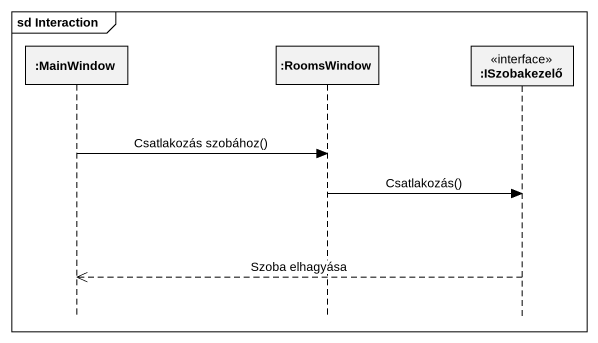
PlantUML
@startuml
mainframe sd Interaction
hide footbox
participant ":MainWindow" as MainWindow
participant ":RoomsWindow" as RoomsWindow
participant ":ISzobakezelő" as ISzobakezelő <<interface>>

MainWindow -> RoomsWindow : Csatlakozás szobához()
RoomsWindow -> ISzobakezelő : Csatlakozás()
ISzobakezelő -->> MainWindow : Szoba elhagyása
@enduml
